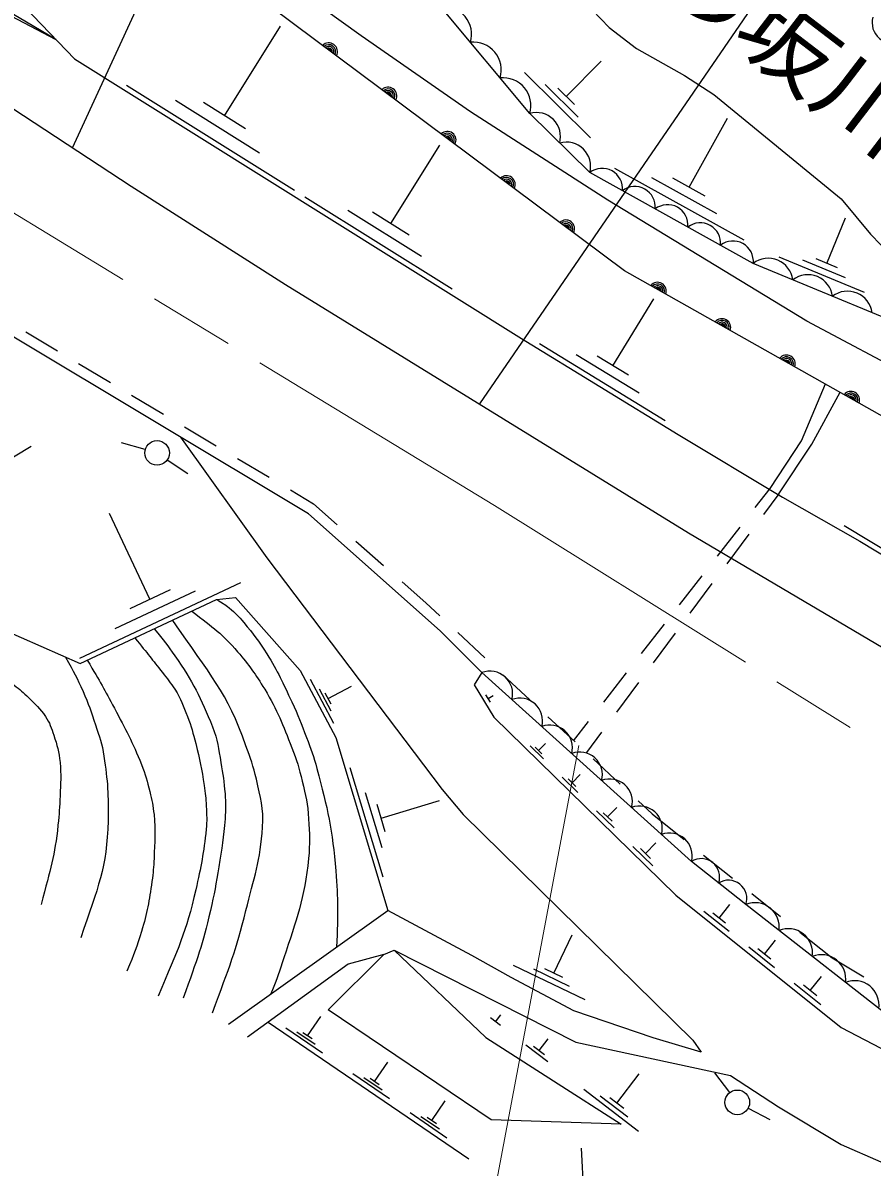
# Model space of a CAD drawing. Units: millimetres, scale not verified. Extents: x 40000 to 680000, y 20000 to 380000.
# Drawn here: x 410890 to 445317, y 261094 to 307502 of the extents above; entities that cross this region are included whole.
import ezdxf
from ezdxf.enums import TextEntityAlignment as Align

# ---------------------------------------------------------------- set-up
doc = ezdxf.new("R2010")
doc.units = ezdxf.units.MM
doc.header["$LTSCALE"] = 1000
doc.linetypes.add('CHAIN', pattern=[18.5, 12, -1.5, 3.5, -1.5])
for name, color, linetype, lineweight in [('M-BGD', 7, 'Continuous', 25), ('M-BMK', 2, 'CHAIN', 13), ('M-STR-HTXT', 7, 'Continuous', 13), ('M-STR-STRC', 7, 'Continuous', 25), ('M-STR-STRD', 7, 'Continuous', 25)]:
    doc.layers.add(name, color=color, linetype=linetype, lineweight=lineweight)
doc.layers.add('M-BMK-HTXT', color=7, linetype='Continuous')
doc.styles.add('ＭＳ ゴシック', font='')
doc.styles.get('ＭＳ ゴシック').set_extended_font_data('MS Gothic')

msp = doc.modelspace()

# ---------------------------------------------------------------- linework, layer by layer
at = {"layer": 'M-BGD'}
for p, q in [((419064, 303736), (421336, 307364)), ((432914, 304518), (434330, 305945)), ((433898, 302834), (431223, 305488)), ((421897, 300699), (415094, 304959)), ((433406, 303676), (432068, 305003)), ((433249, 304186), (432580, 304850)), ((420480, 302218), (417079, 304348)), ((419914, 303204), (418213, 304269)), ((437899, 300840), (439452, 303638)), ((425804, 299360), (427795, 302540)), ((440133, 298684), (434887, 301597)), ((439016, 299762), (436393, 301219)), ((438554, 300476), (437243, 301204)), ((428287, 296698), (422325, 300432)), ((427045, 298029), (424064, 299896)), ((426549, 298893), (425058, 299827)), ((443476, 297748), (444242, 299594)), ((445015, 296568), (441554, 298004)), ((444245, 297158), (442515, 297876)), ((443908, 297568), (443043, 297927)), ((434803, 293599), (436469, 296316)), ((411004, 294966), (412292, 294198)), ((436933, 291358), (431839, 294482)), ((435868, 292478), (433321, 294040)), ((435440, 293208), (434166, 293990)), ((413150, 293685), (414438, 292916)), ((415297, 292404), (416585, 291635)), ((417443, 291122), (418731, 290353)), ((408029, 288403), (411221, 290338)), ((415849, 290199), (414887, 290473)), ((416744, 289781), (417572, 289220)), ((419590, 289841), (420878, 289072)), ((421737, 288559), (422673, 288000)), ((440582, 287842), (441187, 288618)), ((441532, 288402), (440913, 287569)), ((422673, 288000), (423636, 287150)), ((416041, 284127), (414407, 287609)), ((439046, 285870), (439967, 287053)), ((450008, 283585), (444188, 287101)), ((424386, 286488), (425511, 285496)), ((440317, 286766), (439422, 285562)), ((437509, 283898), (438431, 285081)), ((419713, 284789), (413186, 281725)), ((416857, 284510), (415225, 283744)), ((426260, 284834), (427223, 283984)), ((438826, 284759), (437931, 283555)), ((417877, 284458), (414613, 282926)), ((427223, 283984), (427790, 283454)), ((435973, 281926), (436894, 283109)), ((428521, 282772), (429618, 281748)), ((437335, 282753), (436440, 281549)), ((423502, 279082), (422554, 280866)), ((429498, 281150), (429180, 280661)), ((430349, 281066), (431445, 280043)), ((434436, 279954), (435358, 281137)), ((423384, 279591), (422910, 280483)), ((423385, 279877), (423148, 280323)), ((423266, 280100), (424218, 280606)), ((435844, 280746), (434949, 279542)), ((429841, 279957), (429660, 280255)), ((429750, 280106), (429950, 280227)), ((432176, 279360), (433273, 278337)), ((433217, 278389), (433821, 279165)), ((434353, 278739), (433734, 277906)), ((431999, 277648), (431451, 278184)), ((431933, 277855), (431659, 278123)), ((431796, 277989), (432082, 278281)), ((434004, 277654), (435100, 276631)), ((425490, 272848), (424152, 277291)), ((433385, 276292), (432755, 276908)), ((433310, 276530), (432995, 276838)), ((433152, 276684), (433481, 277020)), ((425452, 274048), (424783, 276269)), ((425581, 274692), (425246, 275803)), ((425414, 275248), (427783, 275961)), ((434596, 275295), (434970, 275678)), ((435831, 275948), (436399, 275419)), ((434861, 274849), (434143, 275550)), ((434775, 275120), (434416, 275470)), ((436399, 275419), (437703, 274376)), ((436432, 273312), (435622, 274104)), ((436335, 273618), (435930, 274014)), ((436133, 273816), (436555, 274248)), ((438484, 273751), (439656, 272814)), ((440437, 272190), (441608, 271253)), ((419222, 266891), (425688, 271498)), ((439119, 271195), (439555, 271739)), ((439521, 270651), (438501, 271467)), ((439374, 270991), (438864, 271399)), ((442389, 270628), (443693, 269585)), ((432419, 268964), (433164, 270515)), ((440949, 269737), (441395, 270295)), ((441360, 269179), (440314, 270016)), ((441210, 269528), (440687, 269946)), ((433686, 267878), (430779, 269275)), ((443693, 269585), (444981, 268807)), ((433053, 268421), (431599, 269119)), ((432782, 268790), (432055, 269139)), ((442809, 268255), (443269, 268829)), ((443233, 267681), (442156, 268542)), ((443078, 268040), (442540, 268471)), ((420838, 266970), (428964, 261432)), ((422429, 266417), (422969, 267209)), ((430255, 266835), (429845, 267149)), ((430050, 266992), (430259, 267265)), ((423036, 265714), (421552, 266725)), ((422733, 266066), (421991, 266571)), ((422615, 266291), (422244, 266544)), ((432168, 265368), (431285, 266045)), ((432038, 265655), (431596, 265993)), ((431817, 265824), (432178, 266295)), ((425147, 264565), (425687, 265356)), ((425755, 263861), (424271, 264873)), ((425451, 264213), (424709, 264719)), ((425333, 264438), (424962, 264691)), ((434968, 263691), (435876, 264876)), ((439546, 264118), (438938, 264912)), ((435852, 262543), (433631, 264246)), ((427471, 262984), (428015, 263782)), ((435410, 263117), (434299, 263969)), ((435246, 263478), (434691, 263904)), ((428083, 262274), (426587, 263294)), ((427777, 262629), (427029, 263139)), ((440292, 263488), (441177, 263022)), ((427658, 262856), (427284, 263111)), ((433655, 259661), (433542, 261864))]:
    msp.add_line(p, q, dxfattribs=at)
for points in [[(478149, 274308), (477183, 274870), (465671, 283375), (451611, 290647), (442664, 295411), (434601, 300309), (429037, 303891), (424606, 306973), (414010, 314586), (411145, 318684)], [(477183, 274870), (468920, 279643), (463139, 282775), (445846, 291480), (435284, 297444), (413760, 313520), (411145, 318684)], [(475150, 281072), (466887, 284237), (456825, 289301), (448529, 294416), (440499, 297748), (433868, 301429), (431436, 303828), (427838, 308160), (415443, 318289)], [(403190, 315902), (410970, 308139), (412988, 306042), (431107, 294697), (437457, 290802), (441690, 288262), (444823, 286484), (457015, 279118), (470252, 271047), (476403, 267519), (486648, 262777), (492998, 260068), (496891, 258619), (501655, 257686), (505312, 257024)], [(398827, 313541), (404400, 310956), (412229, 306831), (406698, 310094), (401786, 312765), (399286, 314144)], [(429498, 281150), (427805, 282843), (422471, 287585), (404267, 298507), (396732, 302909), (391821, 305026), (387673, 306635), (382423, 308243), (374380, 310360), (368792, 311376), (361172, 311969), (356092, 312223), (350648, 312180), (349234, 310783), (350758, 301724)], [(432969, 309090), (434663, 307312), (435763, 306465), (437711, 305365), (438896, 304603), (444061, 300369), (445246, 298930), (445669, 298507), (446685, 297999), (448040, 297660), (449649, 297067), (451257, 296305), (452189, 295713), (453374, 294781), (455829, 292241), (457099, 291141), (459555, 289363), (460994, 288516), (463873, 287077), (477927, 281573), (480129, 280557), (483346, 278779)], [(400933, 297918), (401897, 295543), (402677, 294001), (404775, 291056), (410025, 282928), (413213, 281517), (418745, 284113), (419507, 284198), (422132, 281235), (423571, 278525), (425688, 271498)], [(441187, 288618), (442461, 290551), (443433, 292862)], [(441532, 288402), (442871, 290421), (444027, 292527)], [(417285, 290696), (420777, 285807), (427889, 276409), (428736, 275393), (438049, 266249)], [(470824, 254212), (465835, 257085), (455640, 262010), (446935, 266470), (440196, 271740), (437993, 273490), (429498, 281150)], [(429180, 280661), (429979, 279344), (437366, 272118), (444062, 266762), (460456, 258219), (468729, 254731), (470824, 254212)], [(438049, 266249), (438386, 265755), (436441, 266333), (433223, 267434), (430683, 268789), (429088, 269682), (425688, 271498)], [(425519, 269720), (424082, 269321), (420000, 266362)], [(425942, 269889), (429655, 266357), (435141, 262836), (429871, 263009), (423262, 267480), (425519, 269720)], [(425519, 269720), (425942, 269889), (433308, 266164), (439573, 264809), (441521, 263539), (444061, 262015), (448887, 259899), (454813, 257443), (453713, 257020), (453035, 256851), (446568, 257312)]]:
    msp.add_lwpolyline(points, dxfattribs=at)
for centre in [(416330, 290061), (439850, 263721)]:
    msp.add_circle(centre, 500, dxfattribs=at)
for centre, radius, start, end in [((427952, 307035), 1131, 343.6259, 95.8116), ((446130, 307502), 813, 163.2921, 297.9671), ((423288, 306336), 354, 332.0412, 134.4464), ((423288, 306336), 283, 334.2652, 132.2224), ((423288, 306336), 212, 338.0116, 128.476), ((423288, 306336), 142, 345.7233, 120.7643), ((423288, 306336), 100, 356.041, 110.4466), ((423288, 306336), 100, 356.041, 110.4466), ((429152, 305591), 1131, 343.6259, 95.8116), ((430351, 304147), 1131, 343.6259, 95.8116), ((425692, 304541), 354, 332.0412, 134.4464), ((425692, 304541), 283, 334.2652, 132.2224), ((425692, 304541), 212, 338.0116, 128.476), ((425692, 304541), 142, 345.7233, 120.7643), ((425692, 304541), 100, 356.041, 110.4466), ((425692, 304541), 100, 356.041, 110.4466), ((431707, 302887), 979, 344.7028, 106.0875), ((428095, 302746), 354, 332.0412, 134.4464), ((428095, 302746), 283, 334.2652, 132.2224), ((428095, 302746), 212, 338.0116, 128.476), ((428095, 302746), 142, 345.7233, 120.7643), ((428095, 302746), 100, 356.041, 110.4466), ((428095, 302746), 100, 356.041, 110.4466), ((432924, 301688), 979, 344.7028, 106.0875), ((430499, 300950), 354, 332.0412, 134.4464), ((430499, 300950), 283, 334.2652, 132.2224), ((434373, 300777), 825, 354.1656, 127.7497), ((430499, 300950), 212, 338.0116, 128.476), ((430499, 300950), 142, 345.7233, 120.7643), ((430499, 300950), 100, 356.041, 110.4466), ((430499, 300950), 100, 356.041, 110.4466), ((435700, 300041), 825, 354.1656, 127.7497), ((437026, 299304), 825, 354.1656, 127.7497), ((432902, 299155), 354, 332.0412, 134.4464), ((432902, 299155), 283, 334.2652, 132.2224), ((432902, 299155), 212, 338.0116, 128.476), ((438352, 298568), 825, 354.1656, 127.7497), ((432902, 299155), 142, 345.7233, 120.7643), ((432902, 299155), 100, 356.041, 110.4466), ((432902, 299155), 100, 356.041, 110.4466), ((439678, 297832), 825, 354.1656, 127.7497), ((441108, 296947), 1006, 7.6553, 127.2738), ((442714, 296281), 1006, 7.6553, 127.2738), ((436620, 296627), 354, 339.3453, 141.7505), ((436620, 296627), 283, 341.5694, 139.5265), ((436620, 296627), 212, 345.3157, 135.7802), ((436620, 296627), 142, 353.0274, 128.0684), ((436620, 296627), 100, 3.3451, 117.7508), ((436620, 296627), 100, 3.3451, 117.7508), ((444320, 295615), 1006, 7.6553, 127.2738), ((439233, 295152), 354, 339.3453, 141.7505), ((439233, 295152), 283, 341.5694, 139.5265), ((439233, 295152), 212, 345.3157, 135.7802), ((439233, 295152), 142, 353.0274, 128.0684), ((439233, 295152), 100, 3.3451, 117.7508), ((439233, 295152), 100, 3.3451, 117.7508), ((441845, 293677), 354, 339.3453, 141.7505), ((441845, 293677), 283, 341.5694, 139.5265), ((441845, 293677), 212, 345.3157, 135.7802), ((441845, 293677), 142, 353.0274, 128.0684), ((441845, 293677), 100, 3.3451, 117.7508), ((441845, 293677), 100, 3.3451, 117.7508), ((444457, 292202), 354, 339.3453, 141.7505), ((444457, 292202), 283, 341.5694, 139.5265), ((444457, 292202), 212, 345.3157, 135.7802), ((444457, 292202), 142, 353.0274, 128.0684), ((444457, 292202), 100, 3.3451, 117.7508), ((444457, 292202), 100, 3.3451, 117.7508), ((429825, 280293), 918, 345.0254, 110.889), ((431039, 279198), 918, 345.0254, 110.889), ((432252, 278104), 918, 345.0254, 110.889), ((433466, 277010), 918, 345.0254, 110.889), ((434679, 275916), 918, 345.0254, 110.889), ((435893, 274821), 918, 345.0254, 110.889), ((437106, 273727), 918, 345.0254, 110.889), ((438391, 272861), 745, 340.7288, 122.3638), ((439493, 271986), 745, 340.7288, 122.3638), ((440573, 270834), 982, 351.3657, 112.5799), ((441921, 269780), 982, 351.3657, 112.5799), ((443268, 268726), 982, 351.3657, 112.5799), ((444616, 267672), 982, 351.3657, 112.5799)]:
    msp.add_arc(centre, radius, start, end, dxfattribs=at)
for points, knots in [([(418745, 284113), (418988, 283973), (419065, 283921), (419253, 283775), (419511, 283573), (419637, 283434), (419846, 283182), (420240, 282709), (420455, 282436), (420777, 281912), (421227, 281182), (421429, 280742), (421793, 279965), (422051, 279414), (422171, 279094), (422386, 278525), (422571, 278036), (422674, 277760), (422809, 277255), (423236, 275664), (423447, 274750), (423571, 273107), (423663, 271902), (423667, 271443), (423604, 270013)], [0, 0, 0, 0, 1, 1, 1, 2, 2, 2, 3, 3, 3, 4, 4, 4, 5, 5, 5, 6, 6, 6, 7, 7, 7, 8, 8, 8, 8]), ([(417745, 283644), (418638, 282952), (418961, 282729), (419592, 281997), (420071, 281440), (420307, 281097), (420693, 280473), (421229, 279604), (421417, 279051), (421793, 278102), (421997, 277587), (422083, 277285), (422217, 276747), (422363, 276162), (422433, 275826), (422471, 275223), (422510, 274596), (422531, 274240), (422471, 273615), (422313, 271997), (421977, 271120), (421465, 269578), (421275, 269005), (421214, 268802), (420947, 268120)], [0, 0, 0, 0, 1, 1, 1, 2, 2, 2, 3, 3, 3, 4, 4, 4, 5, 5, 5, 6, 6, 6, 7, 7, 7, 8, 8, 8, 8]), ([(418576, 267349), (419286, 269274), (419517, 269844), (419931, 271498), (420258, 272807), (420525, 273538), (420608, 274885), (420655, 275650), (420526, 276084), (420354, 276832), (420230, 277372), (420115, 277664), (419931, 278187), (419168, 280353), (418479, 281055), (416967, 283267)], [0, 0, 0, 0, 1, 1, 1, 2, 2, 2, 3, 3, 3, 4, 4, 4, 5, 5, 5, 5]), ([(416212, 282925), (416628, 282437), (416741, 282269), (417052, 281827), (417784, 280787), (418106, 280131), (418576, 278949), (418790, 278412), (418818, 278079), (418915, 277509), (418999, 277016), (419047, 276738), (419084, 276239), (419113, 275844), (419107, 275620), (419084, 275223), (419039, 274458), (418944, 274035), (418830, 273276), (418725, 272577), (418644, 272188), (418491, 271498), (418176, 270079), (417969, 269597), (417391, 267942)], [0, 0, 0, 0, 1, 1, 1, 2, 2, 2, 3, 3, 3, 4, 4, 4, 5, 5, 5, 6, 6, 6, 7, 7, 7, 8, 8, 8, 8]), ([(415428, 282556), (415973, 281881), (416119, 281708), (416544, 281150), (416744, 280887), (416877, 280753), (417052, 280473), (417303, 280071), (417384, 279812), (417560, 279372), (417727, 278954), (417784, 278706), (417899, 278271), (418071, 277619), (418133, 277244), (418237, 276578), (418289, 276250), (418306, 276063), (418322, 275731), (418339, 275368), (418359, 275162), (418322, 274800), (418223, 273832), (418111, 273294), (417899, 272345), (417508, 270599), (417187, 269985), (416375, 268027)], [0, 0, 0, 0, 1, 1, 1, 2, 2, 2, 3, 3, 3, 4, 4, 4, 5, 5, 5, 6, 6, 6, 7, 7, 7, 8, 8, 8, 9, 9, 9, 9]), ([(392160, 279541), (392705, 279802), (392876, 279867), (393345, 280049), (394370, 280448), (394981, 280573), (396055, 280811), (397270, 281081), (397956, 281220), (399187, 281404), (400831, 281650), (401761, 281736), (403421, 281827), (404312, 281876), (404814, 281858), (405707, 281827), (406637, 281795), (407160, 281734), (408077, 281573), (408512, 281497), (408757, 281451), (409178, 281319), (409448, 281235), (409600, 281187), (409855, 281065), (410137, 280931), (410280, 280825), (410533, 280642), (410780, 280464), (410907, 280347), (411125, 280134), (411411, 279856), (411578, 279701), (411803, 279372), (411986, 279103), (412038, 278919), (412141, 278610), (412281, 278192), (412348, 277948), (412395, 277509), (412452, 276983), (412409, 276684), (412395, 276155), (412383, 275691), (412357, 275431), (412311, 274969), (412182, 273692), (412015, 273241), (411633, 271752)], [0, 0, 0, 0, 1, 1, 1, 2, 2, 2, 3, 3, 3, 4, 4, 4, 5, 5, 5, 6, 6, 6, 7, 7, 7, 8, 8, 8, 9, 9, 9, 10, 10, 10, 11, 11, 11, 12, 12, 12, 13, 13, 13, 14, 14, 14, 15, 15, 15, 16, 16, 16, 16]), ([(412611, 281783), (412972, 281140), (413081, 280949), (413327, 280388), (413553, 279870), (413659, 279570), (413835, 279033), (413995, 278546), (414097, 278271), (414173, 277763), (414327, 276748), (414365, 276166), (414343, 275139), (414302, 273238), (413928, 272462), (413242, 270397)], [0, 0, 0, 0, 1, 1, 1, 2, 2, 2, 3, 3, 3, 4, 4, 4, 5, 5, 5, 5]), ([(413501, 281652), (414044, 280736), (414191, 280481), (414597, 279711), (415058, 278834), (415337, 278348), (415697, 277425), (415861, 277006), (415930, 276761), (416036, 276324), (416123, 275965), (416165, 275760), (416205, 275393), (416282, 274702), (416226, 274309), (416205, 273615), (416195, 273250), (416170, 273045), (416121, 272683), (416012, 271880), (415930, 271428), (415697, 270651), (415505, 270010), (415416, 269778), (415105, 269043)], [0, 0, 0, 0, 1, 1, 1, 2, 2, 2, 3, 3, 3, 4, 4, 4, 5, 5, 5, 6, 6, 6, 7, 7, 7, 8, 8, 8, 8])]:
    msp.add_open_spline(points, degree=3, knots=knots, dxfattribs=at)
at = {"layer": 'M-BMK'}
msp.add_lwpolyline([(404691, 303333), (430006, 287923), (447206, 277196)], dxfattribs=at)
at = {"layer": 'M-STR-HTXT'}
msp.add_lwpolyline([(433428, 278192), (428853, 253897), (397403, 253897)], dxfattribs=at)
at = {"layer": 'M-STR-STRC'}
for p, q in [((412903, 302435), (421404, 320872)), ((443919, 313219), (429397, 292053))]:
    msp.add_line(p, q, dxfattribs=at)
at = {"layer": 'M-STR-STRD'}
msp.add_lwpolyline([(374592, 317818), (377570, 317352), (382508, 316202), (386741, 314932), (389535, 314001), (394869, 311969), (399272, 310106), (401727, 308921), (409601, 304603), (415274, 300877), (421539, 296898), (437880, 286823), (463788, 271498), (474795, 265063), (478774, 262862), (485886, 259475)], dxfattribs=at)

# ---------------------------------------------------------------- texts
at = {"layer": 'M-BMK-HTXT', "style": 'ＭＳ ゴシック', "width": 1.15}
msp.add_text('一の坂川', height=2566, rotation=322.584, dxfattribs=at).set_placement((439015, 306197), align=Align.BOTTOM_CENTER)

doc.saveas('drawing.dxf')
